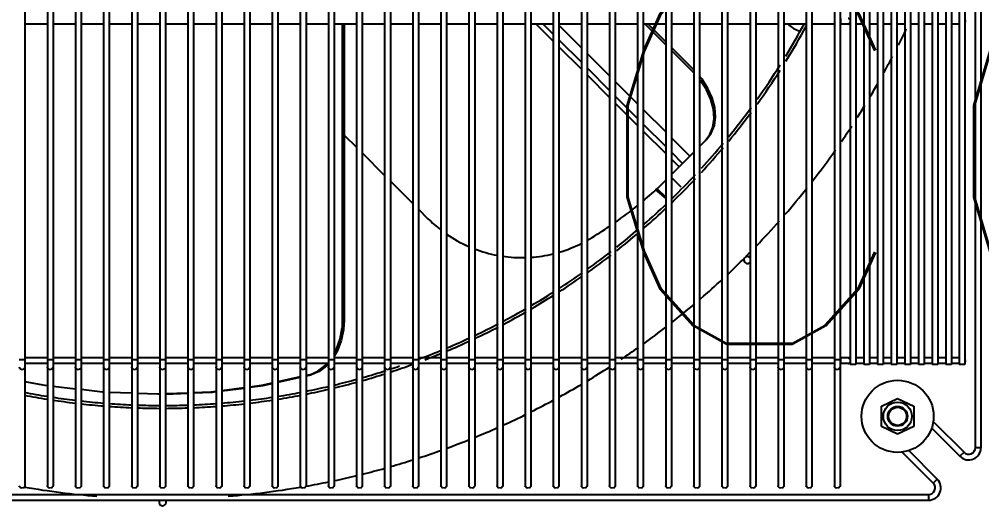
# Model space of a CAD drawing. Header units: metres. Extents: x -367 to 374, y -238 to 224.
# Drawn here: x 239.172 to 239.68, y 217.205 to 217.461 of the extents above; entities that cross this region are included whole.
import ezdxf
from ezdxf.enums import TextEntityAlignment as Align

# ---------------------------------------------------------------- set-up
doc = ezdxf.new("R2010")
doc.units = ezdxf.units.M
for name, color, linetype in [('ELE-ALIMENTADORES', 160, 'Continuous'), ('LA_BAU_BASES GERAIS_R00$0$ARQ-XREF-ATT', 8, 'Continuous'), ('LA_BAU_BASES GERAIS_R00$0$BASE', 253, 'Continuous'), ('LA_BAU_BASES GERAIS_R00$0$dutos', 31, 'Continuous')]:
    doc.layers.add(name, color=color, linetype=linetype)
doc.styles.add('LA_BAU_BASES GERAIS_R00$0$R60-125-RS', font='romans.shx', dxfattribs={"height": 0.19})
doc.styles.add('LA_BAU_BASES GERAIS_R00$0$R80-100-RS', font='romans.shx', dxfattribs={"height": 0.203})

# ---------------------------------------------------------------- blocks, each defined once
blk = doc.blocks.new('LA_BAU_BASES GERAIS_R00$0$A$C5BA41825')
at = {"layer": 'LA_BAU_BASES GERAIS_R00$0$dutos', "color": 251}
for p, q in [((-27.57463130550925, 40.12119266126558), (-27.57463130550925, 39.27525855573538)), ((-27.56281130550925, 40.12119266126558), (-27.56281130550925, 39.27525855573538)), ((-27.55981130550925, 40.12119266126558), (-27.55981130550925, 39.27525855573538)), ((-27.54799130550925, 40.12119266126558), (-27.54799130550925, 39.27525855573538)), ((-27.54499130550925, 40.12119266126558), (-27.54499130550925, 39.27525855573538)), ((-27.53317130550925, 40.12119266126558), (-27.53317130550925, 39.27525855573538)), ((-27.53017130550925, 40.12119266126558), (-27.53017130550925, 39.27525855573538)), ((-27.51835130550925, 40.12119266126558), (-27.51835130550925, 39.27525855573538)), ((-27.51535130550925, 40.12119266126558), (-27.51535130550925, 39.27525855573538)), ((-27.50353130550925, 40.12119266126558), (-27.50353130550925, 39.27525855573538)), ((-27.50053130550925, 40.12119266126558), (-27.50053130550925, 39.27525855573538)), ((-27.48871130550925, 40.12119266126558), (-27.48871130550925, 39.27525855573538)), ((-27.48571130550925, 40.12119266126558), (-27.48571130550925, 39.27525855573538)), ((-27.47389130550925, 40.12119266126558), (-27.47389130550925, 39.27525855573538)), ((-27.47089130550925, 40.12119266126558), (-27.47089130550925, 39.27525855573538)), ((-27.45907130550925, 40.12119266126558), (-27.45907130550925, 39.27525855573538)), ((-27.45607130550925, 40.12119266126558), (-27.45607130550925, 39.27525855573538)), ((-27.44425130550925, 40.12119266126558), (-27.44425130550925, 39.27525855573538)), ((-27.44125130550925, 40.12119266126558), (-27.44125130550925, 39.27525855573538)), ((-27.42943130550925, 40.12119266126558), (-27.42943130550925, 39.27525855573538)), ((-27.42643130550925, 40.12119266126558), (-27.42643130550925, 39.27525855573538)), ((-27.41461130550925, 40.12119266126558), (-27.41461130550925, 39.27525855573538)), ((-27.41161130550925, 40.12119266126558), (-27.41161130550925, 39.27525855573538)), ((-27.39979130550925, 40.12119266126558), (-27.39979130550925, 39.27525855573538)), ((-27.39679130550925, 40.12119266126558), (-27.39679130550925, 39.27525855573538)), ((-27.38497130550925, 40.12119266126558), (-27.38497130550925, 39.27525855573538)), ((-27.38197130550925, 40.12119266126558), (-27.38197130550925, 39.27525855573538)), ((-27.37015130550925, 40.12119266126558), (-27.37015130550925, 39.27525855573538)), ((-27.36715130550925, 40.12119266126558), (-27.36715130550925, 39.27525855573538)), ((-27.35533130550925, 40.12119266126558), (-27.35533130550925, 39.27525855573538)), ((-27.35233130550925, 40.12119266126558), (-27.35233130550925, 39.27525855573538)), ((-27.34051130550925, 40.12119266126558), (-27.34051130550925, 39.27525855573538)), ((-27.33751130550925, 40.12119266126558), (-27.33751130550925, 39.27525855573538)), ((-27.32569130550925, 40.12119266126558), (-27.32569130550925, 39.27525855573538)), ((-27.32269130550925, 40.12119266126558), (-27.32269130550925, 39.27525855573538)), ((-27.31087130550925, 40.12119266126558), (-27.31087130550925, 39.27525855573538)), ((-27.30787130550925, 40.12119266126558), (-27.30787130550925, 39.27525855573538)), ((-27.29605130550925, 40.12119266126558), (-27.29605130550925, 39.27525855573538)), ((-27.29305130550925, 40.12119266126558), (-27.29305130550925, 39.27525855573538)), ((-27.28123130550925, 40.12119266126558), (-27.28123130550925, 39.27525855573538)), ((-27.27823130550925, 40.12119266126558), (-27.27823130550925, 39.27525855573538)), ((-27.26641130550925, 40.12119266126558), (-27.26641130550925, 39.27525855573538)), ((-27.26341130550925, 40.12119266126558), (-27.26341130550925, 39.27525855573538)), ((-27.25159130550925, 40.12119266126558), (-27.25159130550925, 39.27525855573538)), ((-27.24859130550925, 40.12119266126558), (-27.24859130550925, 39.27525855573538)), ((-27.23677130550925, 40.12119266126558), (-27.23677130550925, 39.27525855573538)), ((-27.23377130550925, 40.12119266126558), (-27.23377130550925, 39.27525855573538)), ((-27.22195130550925, 40.12119266126558), (-27.22195130550925, 39.27525855573538)), ((-27.21895130550925, 40.12119266126558), (-27.21895130550925, 39.27525855573538)), ((-27.20713130550925, 40.12119266126558), (-27.20713130550925, 39.27525855573538)), ((-27.20413130550925, 40.12119266126558), (-27.20413130550925, 39.27525855573538)), ((-27.19231130550925, 40.12119266126558), (-27.19231130550925, 39.27525855573538)), ((-27.18931130550925, 40.12119266126558), (-27.18931130550925, 39.27525855573538)), ((-27.17749130550925, 40.12119266126558), (-27.17749130550925, 39.27525855573538)), ((-27.17449130550925, 40.12119266126558), (-27.17449130550925, 39.27525855573538)), ((-27.16267130550925, 40.12119266126558), (-27.16267130550925, 39.27525855573538)), ((-27.15967130550925, 40.12119266126558), (-27.15967130550925, 39.27525855573538)), ((-27.14785130550925, 40.12119266126558), (-27.14785130550925, 39.27525855573538)), ((-27.14485130550925, 40.12119266126558), (-27.14485130550925, 39.27525855573538)), ((-27.07353130550889, 39.29539126036627), (-27.07353130550889, 40.10328187787172)), ((-27.07053130550889, 39.29539126036627), (-27.07053130550889, 40.10328187787172)), ((-27.13947165770561, 40.05915567005286), (-27.13947165770561, 39.33915567005283)), ((-27.13647165770561, 40.05915567005286), (-27.13647165770561, 39.33915567005283)), ((-27.13228677913362, 40.05915567005286), (-27.13228677913362, 39.33915567005283)), ((-27.12928677913361, 40.05915567005286), (-27.12928677913361, 39.33915567005283)), ((-27.12510190056161, 40.05915567005286), (-27.12510190056161, 39.33915567005283)), ((-27.12210190056161, 40.05915567005286), (-27.12210190056161, 39.33915567005283)), ((-27.11791702198961, 40.05915567005286), (-27.11791702198961, 39.33915567005283)), ((-27.11491702198961, 40.05915567005286), (-27.11491702198961, 39.33915567005283)), ((-27.11073214341761, 40.05915567005286), (-27.11073214341761, 39.33915567005283)), ((-27.10773214341761, 40.05915567005286), (-27.10773214341761, 39.33915567005283)), ((-27.10354726484561, 40.05915567005286), (-27.10354726484561, 39.33915567005283)), ((-27.10054726484561, 40.05915567005286), (-27.10054726484561, 39.33915567005283)), ((-27.09636238627361, 40.05915567005286), (-27.09636238627361, 39.33915567005283)), ((-27.09336238627361, 40.05915567005286), (-27.09336238627361, 39.33915567005283)), ((-27.08917750770161, 40.05915567005286), (-27.08917750770161, 39.33915567005283)), ((-27.08617750770161, 40.05915567005286), (-27.08617750770161, 39.33915567005283)), ((-27.08199262912962, 40.05915567005286), (-27.08199262912962, 39.33915567005283)), ((-27.07899262912962, 40.05915567005286), (-27.07899262912962, 39.33915567005283)), ((-27.56281130550925, 39.51865567005325), (-27.57463130550925, 39.51865567005325)), ((-27.54799130550925, 39.51865567005325), (-27.55981130550925, 39.51865567005325)), ((-27.53317130550925, 39.51865567005325), (-27.54499130550925, 39.51865567005325)), ((-27.51835130550925, 39.51865567005325), (-27.53017130550925, 39.51865567005325)), ((-27.50353130550925, 39.51865567005325), (-27.51535130550925, 39.51865567005325)), ((-27.48871130550925, 39.51865567005325), (-27.50053130550925, 39.51865567005325)), ((-27.47389130550925, 39.51865567005325), (-27.48571130550925, 39.51865567005325)), ((-27.45907130550925, 39.51865567005325), (-27.47089130550925, 39.51865567005325)), ((-27.44425130550925, 39.51865567005325), (-27.45607130550925, 39.51865567005325)), ((-27.42943130550925, 39.51865567005325), (-27.44125130550925, 39.51865567005325)), ((-27.41461130550925, 39.51865567005325), (-27.42643130550925, 39.51865567005325)), ((-27.39979130550925, 39.51865567005325), (-27.41161130550925, 39.51865567005325)), ((-27.40734046924089, 39.51865567005325), (-27.40734046924089, 39.35860063319069)), ((-27.40625990498016, 39.51865567005325), (-27.40625990498016, 39.36320144059573)), ((-27.38497130550925, 39.51865567005325), (-27.39679130550925, 39.51865567005325)), ((-27.37015130550925, 39.51865567005325), (-27.38197130550925, 39.51865567005325)), ((-27.35533130550925, 39.51865567005325), (-27.36715130550925, 39.51865567005325)), ((-27.34051130550925, 39.51865567005325), (-27.35233130550925, 39.51865567005325)), ((-27.32569130550925, 39.51865567005325), (-27.33751130550925, 39.51865567005325)), ((-27.31087130550925, 39.51865567005325), (-27.32269130550925, 39.51865567005325)), ((-27.29605130550925, 39.51865567005325), (-27.30787130550925, 39.51865567005325)), ((-27.30505249038379, 39.51865567005325), (-27.29605130550925, 39.50965448229863)), ((-27.30133775778162, 39.51865567005325), (-27.29605130550925, 39.51336921654706)), ((-27.28123130550925, 39.51865567005325), (-27.29305130550925, 39.51865567005325)), ((-27.29305130550925, 39.51805040586271), (-27.28123130550925, 39.50623040586265)), ((-27.26641130550925, 39.51865567005325), (-27.27823130550925, 39.51865567005325)), ((-27.25159130550925, 39.51865567005325), (-27.26341130550925, 39.51865567005325)), ((-27.23677130550925, 39.51865567005325), (-27.24859130550925, 39.51865567005325)), ((-27.24765656969943, 39.51865567005325), (-27.23677130550925, 39.50777040586195)), ((-27.2461065696998, 39.51865567005325), (-27.23677130550925, 39.5093204058627)), ((-27.22195130550925, 39.51865567005325), (-27.23377130550925, 39.51865567005325)), ((-27.20713130550925, 39.51865567005325), (-27.21895130550925, 39.51865567005325)), ((-27.19231130550925, 39.51865567005325), (-27.20413130550925, 39.51865567005325)), ((-27.17749130550925, 39.51865567005325), (-27.18931130550925, 39.51865567005325)), ((-27.16267130550925, 39.51865567005325), (-27.17449130550925, 39.51865567005325)), ((-27.14785130550925, 39.51865567005325), (-27.15967130550925, 39.51865567005325)), ((-27.13947165770561, 39.51865567005325), (-27.14485130550925, 39.51865567005325)), ((-27.14453130550961, 39.51865567005325), (-27.14453130550961, 39.52165567005318)), ((-27.13228677913362, 39.51865567005325), (-27.13647165770561, 39.51865567005325)), ((-27.12510190056161, 39.51865567005325), (-27.12928677913361, 39.51865567005325)), ((-27.11791702198961, 39.51865567005325), (-27.12210190056161, 39.51865567005325)), ((-27.11073214341761, 39.51865567005325), (-27.11491702198961, 39.51865567005325)), ((-27.10354726484561, 39.51865567005325), (-27.10773214341761, 39.51865567005325)), ((-27.09636238627361, 39.51865567005325), (-27.10054726484561, 39.51865567005325)), ((-27.08917750770161, 39.51865567005325), (-27.09336238627361, 39.51865567005325)), ((-27.08199262912962, 39.51865567005325), (-27.08617750770161, 39.51865567005325)), ((-27.29305130550925, 39.51036921584671), (-27.28123130550925, 39.49854921308781)), ((-27.29305130550925, 39.50665448133975), (-27.28123130550925, 39.4948344775587)), ((-27.27823130550925, 39.50323040586272), (-27.26641130550925, 39.49141040586267)), ((-27.23377130550925, 39.50632040586265), (-27.22195130550925, 39.49450040586271)), ((-27.23377130550925, 39.5047704058619), (-27.22225959809507, 39.49325869844779)), ((-27.27823130550925, 39.49554921238746), (-27.26641130550925, 39.48372920962743)), ((-27.27823130550925, 39.49183447659868), (-27.26641130550925, 39.48001447281865)), ((-27.22195130550925, 39.49356699103362), (-27.22225959809507, 39.49325869844779)), ((-27.22195130550925, 39.49290424996309), (-27.22225959809507, 39.49325869844779)), ((-27.26341130550925, 39.48841040586274), (-27.25159130550925, 39.47659040586268)), ((-27.26341130550925, 39.4807292089281), (-27.25159130550925, 39.46890920616818)), ((-27.26341130550925, 39.47701447185864), (-27.25159130550925, 39.46519446807758)), ((-27.24859130550925, 39.47359040586264), (-27.23677130550925, 39.46177040586269)), ((-27.24859130550925, 39.46590920546782), (-27.23677130550925, 39.45408920270881)), ((-27.24859130550925, 39.46219446711757), (-27.23677130550925, 39.45037446333754)), ((-27.40625990498016, 39.46017444566019), (-27.39979130550925, 39.45370584618922)), ((-27.23377130550925, 39.45877040586265), (-27.22404639465979, 39.44904549501211)), ((-27.21604639465907, 39.45704549501284), (-27.21895130550925, 39.4541405841627)), ((-27.23377130550925, 39.45108920200846), (-27.22788699727361, 39.44520489239937)), ((-27.22195130550925, 39.45114058416266), (-27.22404639465979, 39.44904549501211)), ((-27.39679130550925, 39.45070584618918), (-27.38497130550925, 39.43888584618924)), ((-27.23377130550925, 39.44737446237764), (-27.22974436704597, 39.44334752262591)), ((-27.22404639465979, 39.44904549501211), (-27.22974436704597, 39.44334752262591)), ((-27.23377130550925, 39.43932058416272), (-27.22974436704597, 39.44334752262591)), ((-27.38197130550925, 39.43588584618919), (-27.37015130550925, 39.42406584618925)), ((-27.23994734610052, 39.43314454357142), (-27.23677130550925, 39.43632058416267)), ((-27.23377130550925, 39.43784503520453), (-27.2287998671078, 39.43287359680301)), ((-27.24217620725616, 39.43120451113464), (-27.23677130550925, 39.4266946329376)), ((-27.24124427207943, 39.43184761759255), (-27.23677130550925, 39.42737465102346)), ((-27.36715130550925, 39.42106584618921), (-27.36215153027507, 39.41606607095503)), ((-27.57463130550925, 39.34165567005323), (-27.57763130550925, 39.34165567005323)), ((-27.56281130550925, 39.34265567005252), (-27.57463130550925, 39.34265567005252)), ((-27.56281130550925, 39.33965567005248), (-27.57463130550925, 39.33965567005248)), ((-27.55981130550925, 39.34165567005323), (-27.56281130550925, 39.34165567005323)), ((-27.54799130550925, 39.34265567005252), (-27.55981130550925, 39.34265567005252)), ((-27.54799130550925, 39.33965567005248), (-27.55981130550925, 39.33965567005248)), ((-27.54499130550925, 39.34165567005323), (-27.54799130550925, 39.34165567005323)), ((-27.53317130550925, 39.34265567005252), (-27.54499130550925, 39.34265567005252)), ((-27.53317130550925, 39.33965567005248), (-27.54499130550925, 39.33965567005248)), ((-27.53017130550925, 39.34165567005323), (-27.53317130550925, 39.34165567005323)), ((-27.51835130550925, 39.34265567005252), (-27.53017130550925, 39.34265567005252)), ((-27.51835130550925, 39.33965567005248), (-27.53017130550925, 39.33965567005248)), ((-27.51535130550925, 39.34165567005323), (-27.51835130550925, 39.34165567005323)), ((-27.50353130550925, 39.34265567005252), (-27.51535130550925, 39.34265567005252)), ((-27.50353130550925, 39.33965567005248), (-27.51535130550925, 39.33965567005248)), ((-27.50053130550925, 39.34165567005323), (-27.50353130550925, 39.34165567005323)), ((-27.48871130550925, 39.34265567005252), (-27.50053130550925, 39.34265567005252)), ((-27.48871130550925, 39.33965567005248), (-27.50053130550925, 39.33965567005248)), ((-27.48571130550925, 39.34165567005323), (-27.48871130550925, 39.34165567005323)), ((-27.47389130550925, 39.34265567005252), (-27.48571130550925, 39.34265567005252)), ((-27.47389130550925, 39.33965567005248), (-27.48571130550925, 39.33965567005248)), ((-27.47089130550925, 39.34165567005323), (-27.47389130550925, 39.34165567005323)), ((-27.45907130550925, 39.34265567005252), (-27.47089130550925, 39.34265567005252)), ((-27.45907130550925, 39.33965567005248), (-27.47089130550925, 39.33965567005248)), ((-27.45607130550925, 39.34165567005323), (-27.45907130550925, 39.34165567005323)), ((-27.44425130550925, 39.34265567005252), (-27.45607130550925, 39.34265567005252)), ((-27.44425130550925, 39.33965567005248), (-27.45607130550925, 39.33965567005248)), ((-27.44125130550925, 39.34165567005323), (-27.44425130550925, 39.34165567005323)), ((-27.42943130550925, 39.34265567005252), (-27.44125130550925, 39.34265567005252)), ((-27.42943130550925, 39.33965567005248), (-27.44125130550925, 39.33965567005248)), ((-27.42643130550925, 39.34165567005323), (-27.42943130550925, 39.34165567005323)), ((-27.41461130550925, 39.34265567005252), (-27.42643130550925, 39.34265567005252)), ((-27.41461130550925, 39.33965567005248), (-27.42643130550925, 39.33965567005248)), ((-27.41630318316598, 39.3386281385699), (-27.41544006278671, 39.33965567005248)), ((-27.41161130550925, 39.34165567005323), (-27.41461130550925, 39.34165567005323)), ((-27.39979130550925, 39.34265567005252), (-27.41161130550925, 39.34265567005252)), ((-27.39979130550925, 39.33965567005248), (-27.41161130550925, 39.33965567005248)), ((-27.39679130550925, 39.34165567005323), (-27.39979130550925, 39.34165567005323)), ((-27.38497130550925, 39.34265567005252), (-27.39679130550925, 39.34265567005252)), ((-27.38497130550925, 39.33965567005248), (-27.39679130550925, 39.33965567005248)), ((-27.38197130550925, 39.34165567005323), (-27.38497130550925, 39.34165567005323)), ((-27.37015130550925, 39.34265567005252), (-27.38197130550925, 39.34265567005252)), ((-27.37015130550925, 39.33965567005248), (-27.38197130550925, 39.33965567005248)), ((-27.36715130550925, 39.34165567005323), (-27.37015130550925, 39.34165567005323)), ((-27.35533130550925, 39.34265567005252), (-27.36715130550925, 39.34265567005252)), ((-27.35533130550925, 39.33965567005248), (-27.36715130550925, 39.33965567005248)), ((-27.35233130550925, 39.34165567005323), (-27.35533130550925, 39.34165567005323)), ((-27.34051130550925, 39.34265567005252), (-27.35233130550925, 39.34265567005252)), ((-27.34051130550925, 39.33965567005248), (-27.35233130550925, 39.33965567005248)), ((-27.33751130550925, 39.34165567005323), (-27.34051130550925, 39.34165567005323)), ((-27.32569130550925, 39.34265567005252), (-27.33751130550925, 39.34265567005252)), ((-27.32569130550925, 39.33965567005248), (-27.33751130550925, 39.33965567005248)), ((-27.32269130550925, 39.34165567005323), (-27.32569130550925, 39.34165567005323)), ((-27.31087130550925, 39.34265567005252), (-27.32269130550925, 39.34265567005252)), ((-27.31087130550925, 39.33965567005248), (-27.32269130550925, 39.33965567005248)), ((-27.30787130550925, 39.34165567005323), (-27.31087130550925, 39.34165567005323)), ((-27.29605130550925, 39.34265567005252), (-27.30787130550925, 39.34265567005252)), ((-27.29605130550925, 39.33965567005248), (-27.30787130550925, 39.33965567005248)), ((-27.29305130550925, 39.34165567005323), (-27.29605130550925, 39.34165567005323)), ((-27.28123130550925, 39.34265567005252), (-27.29305130550925, 39.34265567005252)), ((-27.28123130550925, 39.33965567005248), (-27.29305130550925, 39.33965567005248)), ((-27.27823130550925, 39.34165567005323), (-27.28123130550925, 39.34165567005323)), ((-27.26641130550925, 39.34265567005252), (-27.27823130550925, 39.34265567005252)), ((-27.26641130550925, 39.33965567005248), (-27.27823130550925, 39.33965567005248)), ((-27.26341130550925, 39.34165567005323), (-27.26641130550925, 39.34165567005323)), ((-27.25159130550925, 39.34265567005252), (-27.26341130550925, 39.34265567005252)), ((-27.25159130550925, 39.33965567005248), (-27.26341130550925, 39.33965567005248)), ((-27.24859130550925, 39.34165567005323), (-27.25159130550925, 39.34165567005323)), ((-27.23677130550925, 39.34265567005252), (-27.24859130550925, 39.34265567005252)), ((-27.23677130550925, 39.33965567005248), (-27.24859130550925, 39.33965567005248)), ((-27.23377130550925, 39.34165567005323), (-27.23677130550925, 39.34165567005323)), ((-27.22195130550925, 39.34265567005252), (-27.23377130550925, 39.34265567005252)), ((-27.22195130550925, 39.33965567005248), (-27.23377130550925, 39.33965567005248)), ((-27.21895130550925, 39.34165567005323), (-27.22195130550925, 39.34165567005323)), ((-27.20713130550925, 39.34265567005252), (-27.21895130550925, 39.34265567005252)), ((-27.20713130550925, 39.33965567005248), (-27.21895130550925, 39.33965567005248)), ((-27.20413130550925, 39.34165567005323), (-27.20713130550925, 39.34165567005323)), ((-27.19231130550925, 39.34265567005252), (-27.20413130550925, 39.34265567005252)), ((-27.19231130550925, 39.33965567005248), (-27.20413130550925, 39.33965567005248)), ((-27.18931130550925, 39.34165567005323), (-27.19231130550925, 39.34165567005323)), ((-27.17749130550925, 39.34265567005252), (-27.18931130550925, 39.34265567005252)), ((-27.17749130550925, 39.33965567005248), (-27.18931130550925, 39.33965567005248)), ((-27.17449130550925, 39.34165567005323), (-27.17749130550925, 39.34165567005323)), ((-27.16267130550925, 39.34265567005252), (-27.17449130550925, 39.34265567005252)), ((-27.16267130550925, 39.33965567005248), (-27.17449130550925, 39.33965567005248)), ((-27.15967130550925, 39.34165567005323), (-27.16267130550925, 39.34165567005323)), ((-27.14785130550925, 39.34265567005252), (-27.15967130550925, 39.34265567005252)), ((-27.14785130550925, 39.33965567005248), (-27.15967130550925, 39.33965567005248)), ((-27.14485130550925, 39.34165567005323), (-27.14785130550925, 39.34165567005323)), ((-27.13947165770561, 39.34265567005252), (-27.14485130550925, 39.34265567005252)), ((-27.13947165770561, 39.33965567005248), (-27.14485130550925, 39.33965567005248)), ((-27.14453130550961, 39.33965567005248), (-27.14453130550961, 39.34265567005252)), ((-27.14059551682743, 39.33965567005248), (-27.14019010829725, 39.33972908527801)), ((-27.14019010829725, 39.33972908527801), (-27.13953414351761, 39.34027399217393)), ((-27.13228677913362, 39.34265567005252), (-27.13647165770561, 39.34265567005252)), ((-27.13228677913362, 39.33965567005248), (-27.13647165770561, 39.33965567005248)), ((-27.12510190056161, 39.34265567005252), (-27.12928677913361, 39.34265567005252)), ((-27.12510190056161, 39.33965567005248), (-27.12928677913361, 39.33965567005248)), ((-27.11791702198961, 39.34265567005252), (-27.12210190056161, 39.34265567005252)), ((-27.11791702198961, 39.33965567005248), (-27.12210190056161, 39.33965567005248)), ((-27.11073214341761, 39.34265567005252), (-27.11491702198961, 39.34265567005252)), ((-27.11073214341761, 39.33965567005248), (-27.11491702198961, 39.33965567005248)), ((-27.10354726484561, 39.34265567005252), (-27.10773214341761, 39.34265567005252)), ((-27.10354726484561, 39.33965567005248), (-27.10773214341761, 39.33965567005248)), ((-27.09636238627361, 39.34265567005252), (-27.10054726484561, 39.34265567005252)), ((-27.09636238627361, 39.33965567005248), (-27.10054726484561, 39.33965567005248)), ((-27.08917750770161, 39.34265567005252), (-27.09336238627361, 39.34265567005252)), ((-27.08917750770161, 39.33965567005248), (-27.09336238627361, 39.33965567005248)), ((-27.08199262912962, 39.34265567005252), (-27.08617750770161, 39.34265567005252)), ((-27.08199262912962, 39.33965567005248), (-27.08617750770161, 39.33965567005248)), ((-27.0789329409867, 39.34027399217393), (-27.07868238473507, 39.34115567005244)), ((-27.13647546671943, 39.33915567005283), (-27.13946784869289, 39.33915567005283)), ((-27.12929058814743, 39.33915567005283), (-27.13228297012089, 39.33915567005283)), ((-27.12210570957434, 39.33915567005283), (-27.12509809154779, 39.33915567005283)), ((-27.11492083100234, 39.33915567005283), (-27.11791321297579, 39.33915567005283)), ((-27.10773595243034, 39.33915567005283), (-27.1107283344038, 39.33915567005283)), ((-27.10055107385834, 39.33915567005283), (-27.1035434558318, 39.33915567005283)), ((-27.09336619528634, 39.33915567005283), (-27.0963585772598, 39.33915567005283)), ((-27.08618131671434, 39.33915567005283), (-27.08917369868779, 39.33915567005283)), ((-27.07899643814234, 39.33915567005283), (-27.0819888201158, 39.33915567005283)), ((-27.42943130550925, 39.33270185793435), (-27.44125130550925, 39.330031507218)), ((-27.44125130550925, 39.3298478376289), (-27.42943130550925, 39.33251729070048)), ((-27.42447903437179, 39.33382066510637), (-27.42643130550925, 39.33337961192342)), ((-27.42643130550925, 39.3331948168609), (-27.42366012876598, 39.33382066510637)), ((-27.42447903437179, 39.33382066510637), (-27.42366012876598, 39.33382066510637)), ((-27.54799130550925, 39.32627056180411), (-27.55981130550925, 39.32761439461581)), ((-27.51835130550925, 39.32404151531944), (-27.53017130550925, 39.32450565091472)), ((-27.48871130550925, 39.3241487676878), (-27.50053130550925, 39.32366532698018)), ((-27.50053130550925, 39.323632445214), (-27.48871130550925, 39.32411585444015)), ((-27.45907130550925, 39.32689894806481), (-27.47089130550925, 39.32537952116888)), ((-27.47089130550925, 39.32527587572883), (-27.45907130550925, 39.32679501069754)), ((-27.50456723393507, 39.32350025658377), (-27.51535130550925, 39.32392371440665)), ((-27.50353130550925, 39.32354262629292), (-27.50456723393507, 39.32350025658377)), ((-27.5037634937427, 39.32350025658377), (-27.50353130550925, 39.32350975251654)), ((-27.12303130550889, 39.31719037583616), (-27.11453130550962, 39.32131984311434)), ((-27.11453130550962, 39.32131984311434), (-27.10603130550925, 39.31719037583616)), ((-27.12303130550889, 39.30654931039146), (-27.12303130550889, 39.31719037583616)), ((-27.11271808449325, 39.31679181418849), (-27.1117213794267, 39.31579510912195)), ((-27.10603130550925, 39.31719037583616), (-27.10603130550925, 39.30654931039146)), ((-27.09574307771725, 39.30915449299903), (-27.07950627129325, 39.29291647868672)), ((-27.11453130550962, 39.30241984311431), (-27.12303130550889, 39.30654931039146)), ((-27.10603130550925, 39.30654931039146), (-27.11453130550962, 39.30241984311431)), ((-27.09656343305616, 39.3057321108671), (-27.08162767053761, 39.29079523724556)), ((-27.09362575873252, 39.27875169317394), (-27.1086835018958, 39.29381055651322)), ((-27.07353130550889, 39.29539126036627), (-27.07053130550889, 39.29539126036627)), ((-27.09574715797689, 39.2766304517329), (-27.11215275995616, 39.29303727416016)), ((-27.07950627129325, 39.29291647868672), (-27.08162767053761, 39.29079523724556)), ((-27.09574715797689, 39.2766304517329), (-27.09362575873252, 39.27875169317394)), ((-27.90581810207398, 39.27065567005252), (-27.09822212376162, 39.27065567005252)), ((-27.09822212376162, 39.27065567005252), (-27.09822212376162, 39.26765567005248)), ((-27.90581810207398, 39.26765567005248), (-27.09822212376162, 39.26765567005248))]:
    blk.add_line(p, q, dxfattribs=at)
for points in [[(-27.13947165770561, 39.52081746773501), (-27.13953414351761, 39.52103734793172), (-27.14019010829725, 39.52158225482776), (-27.14059551682743, 39.52165567005318)], [(-27.14059551682743, 39.51865567005325), (-27.14019010829725, 39.51872908527866), (-27.13953414351761, 39.5192739921747), (-27.13947165770561, 39.51949387237028)], [(-27.07868238473507, 39.52015567005321), (-27.0789329409867, 39.52103734793172), (-27.07899262912962, 39.52108693059427)], [(-27.07899262912962, 39.51922440951103), (-27.0789329409867, 39.5192739921747), (-27.07868238473507, 39.52015567005321)], [(-27.21527139465979, 39.45782049501213), (-27.21275264558562, 39.46115445559906), (-27.21114590213616, 39.46517550546048), (-27.21051291056343, 39.46972911790738), (-27.21087799637725, 39.47464030016556), (-27.21222712953434, 39.47972031825645), (-27.21450846360489, 39.48477394993358), (-27.21763432820016, 39.48960698696453), (-27.21895130550925, 39.49112113499507)], [(-27.21604639465907, 39.45704549501284), (-27.21352764558488, 39.46037945559863), (-27.21192090213652, 39.46440050546016), (-27.2112879105638, 39.46895411790706), (-27.21165299637762, 39.47386530016627), (-27.21300212953471, 39.47894531825727), (-27.21528346360525, 39.48399894993327), (-27.21840932819944, 39.48883198696524), (-27.21895130550925, 39.48945510618591)], [(-27.40625990498016, 39.36320144235538), (-27.40665320843834, 39.35747953198847), (-27.40785575234343, 39.35184709203327), (-27.40982251809325, 39.34666121033069), (-27.41161130550925, 39.34359639780268)], [(-27.40625990498016, 39.36320144059573), (-27.40637497967725, 39.36169604704412), (-27.40673222980525, 39.36015456167286), (-27.40734046924089, 39.35860063319069)], [(-27.41161130550925, 39.34504099532126), (-27.4103512737387, 39.34730333710741), (-27.40843209276489, 39.35274228133255), (-27.40734046924089, 39.35860063319069)], [(-27.41461130550925, 39.33967610899572), (-27.41571273620016, 39.33840792064086), (-27.41952501218016, 39.33556660330964), (-27.42366012876598, 39.33382066510637)], [(-27.13947165770561, 39.34181746773436), (-27.13953414351761, 39.34203734793107), (-27.14019010829725, 39.34258225482699), (-27.14059551682743, 39.34265567005252)], [(-27.07868238473507, 39.34115567005244), (-27.0789329409867, 39.34203734793107), (-27.07899262912962, 39.34208693059463)], [(-27.57613130550925, 39.33645951763037), (-27.5770129833878, 39.33670761183214), (-27.57755789028379, 39.33735713088481), (-27.57763130550925, 39.33775855573572)], [(-27.57463130550925, 39.33775855573572), (-27.57470472073471, 39.33735713088481), (-27.5752496276307, 39.33670761183214), (-27.57613130550925, 39.33645951763037)], [(-27.56131130550925, 39.33645951763037), (-27.5621929833878, 39.33670761183214), (-27.56273789028379, 39.33735713088481), (-27.56281130550925, 39.33775855573572)], [(-27.55981130550925, 39.33775855573572), (-27.55988472073471, 39.33735713088481), (-27.5604296276307, 39.33670761183214), (-27.56131130550925, 39.33645951763037)], [(-27.54649130550925, 39.33645951763037), (-27.5473729833878, 39.33670761183214), (-27.54791789028379, 39.33735713088481), (-27.54799130550925, 39.33775855573572)], [(-27.54499130550925, 39.33775855573572), (-27.54506472073471, 39.33735713088481), (-27.5456096276307, 39.33670761183214), (-27.54649130550925, 39.33645951763037)], [(-27.53167130550925, 39.33645951763037), (-27.5325529833878, 39.33670761183214), (-27.53309789028379, 39.33735713088481), (-27.53317130550925, 39.33775855573572)], [(-27.53017130550925, 39.33775855573572), (-27.53024472073471, 39.33735713088481), (-27.5307896276307, 39.33670761183214), (-27.53167130550925, 39.33645951763037)], [(-27.51685130550925, 39.33645951763037), (-27.51773298338779, 39.33670761183214), (-27.51827789028379, 39.33735713088481), (-27.51835130550925, 39.33775855573572)], [(-27.51535130550925, 39.33775855573572), (-27.51542472073471, 39.33735713088481), (-27.5159696276307, 39.33670761183214), (-27.51685130550925, 39.33645951763037)], [(-27.50203130550925, 39.33645951763037), (-27.50291298338779, 39.33670761183214), (-27.5034578902838, 39.33735713088481), (-27.50353130550925, 39.33775855573572)], [(-27.50053130550925, 39.33775855573572), (-27.50060472073471, 39.33735713088481), (-27.5011496276307, 39.33670761183214), (-27.50203130550925, 39.33645951763037)], [(-27.48721130550925, 39.33645951763037), (-27.48809298338779, 39.33670761183214), (-27.4886378902838, 39.33735713088481), (-27.48871130550925, 39.33775855573572)], [(-27.48571130550925, 39.33775855573572), (-27.48578472073471, 39.33735713088481), (-27.4863296276307, 39.33670761183214), (-27.48721130550925, 39.33645951763037)], [(-27.47239130550925, 39.33645951763037), (-27.47327298338779, 39.33670761183214), (-27.4738178902838, 39.33735713088481), (-27.47389130550925, 39.33775855573572)], [(-27.47089130550925, 39.33775855573572), (-27.47096472073471, 39.33735713088481), (-27.4715096276307, 39.33670761183214), (-27.47239130550925, 39.33645951763037)], [(-27.45757130550925, 39.33645951763037), (-27.45845298338779, 39.33670761183214), (-27.4589978902838, 39.33735713088481), (-27.45907130550925, 39.33775855573572)], [(-27.45607130550925, 39.33775855573572), (-27.45614472073471, 39.33735713088481), (-27.4566896276307, 39.33670761183214), (-27.45757130550925, 39.33645951763037)], [(-27.44275130550925, 39.33645951763037), (-27.44363298338779, 39.33670761183214), (-27.4441778902838, 39.33735713088481), (-27.44425130550925, 39.33775855573572)], [(-27.44125130550925, 39.33775855573572), (-27.44132472073471, 39.33735713088481), (-27.4418696276307, 39.33670761183214), (-27.44275130550925, 39.33645951763037)], [(-27.42793130550925, 39.33645951763037), (-27.42881298338779, 39.33670761183214), (-27.4293578902838, 39.33735713088481), (-27.42943130550925, 39.33775855573572)], [(-27.42643130550925, 39.33775855573572), (-27.42650472073471, 39.33735713088481), (-27.4270496276307, 39.33670761183214), (-27.42793130550925, 39.33645951763037)], [(-27.42447903437179, 39.33382066510637), (-27.42021430993689, 39.33564297750593), (-27.41630318316598, 39.3386281385699)], [(-27.41311130550925, 39.33645951763037), (-27.41399298338779, 39.33670761183214), (-27.4145378902838, 39.33735713088481), (-27.41461130550925, 39.33775855573572)], [(-27.41161130550925, 39.33775855573572), (-27.4116847207347, 39.33735713088481), (-27.4122296276307, 39.33670761183214), (-27.41311130550925, 39.33645951763037)], [(-27.39829130550925, 39.33645951763037), (-27.39917298338779, 39.33670761183214), (-27.3997178902838, 39.33735713088481), (-27.39979130550925, 39.33775855573572)], [(-27.39679130550925, 39.33775855573572), (-27.3968647207347, 39.33735713088481), (-27.3974096276307, 39.33670761183214), (-27.39829130550925, 39.33645951763037)], [(-27.38347130550925, 39.33645951763037), (-27.38435298338779, 39.33670761183214), (-27.3848978902838, 39.33735713088481), (-27.38497130550925, 39.33775855573572)], [(-27.38197130550925, 39.33775855573572), (-27.3820447207347, 39.33735713088481), (-27.3825896276307, 39.33670761183214), (-27.38347130550925, 39.33645951763037)], [(-27.36865130550925, 39.33645951763037), (-27.36953298338779, 39.33670761183214), (-27.3700778902838, 39.33735713088481), (-27.37015130550925, 39.33775855573572)], [(-27.36715130550925, 39.33775855573572), (-27.3672247207347, 39.33735713088481), (-27.3677696276307, 39.33670761183214), (-27.36865130550925, 39.33645951763037)], [(-27.35383130550925, 39.33645951763037), (-27.35471298338779, 39.33670761183214), (-27.3552578902838, 39.33735713088481), (-27.35533130550925, 39.33775855573572)], [(-27.35233130550925, 39.33775855573572), (-27.3524047207347, 39.33735713088481), (-27.35294962763071, 39.33670761183214), (-27.35383130550925, 39.33645951763037)], [(-27.33901130550925, 39.33645951763037), (-27.33989298338779, 39.33670761183214), (-27.34043789028379, 39.33735713088481), (-27.34051130550925, 39.33775855573572)], [(-27.33751130550925, 39.33775855573572), (-27.3375847207347, 39.33735713088481), (-27.33812962763071, 39.33670761183214), (-27.33901130550925, 39.33645951763037)], [(-27.32419130550925, 39.33645951763037), (-27.32507298338779, 39.33670761183214), (-27.32561789028379, 39.33735713088481), (-27.32569130550925, 39.33775855573572)], [(-27.32269130550925, 39.33775855573572), (-27.3227647207347, 39.33735713088481), (-27.32330962763071, 39.33670761183214), (-27.32419130550925, 39.33645951763037)], [(-27.30937130550925, 39.33645951763037), (-27.31025298338779, 39.33670761183214), (-27.31079789028379, 39.33735713088481), (-27.31087130550925, 39.33775855573572)], [(-27.30787130550925, 39.33775855573572), (-27.3079447207347, 39.33735713088481), (-27.30848962763071, 39.33670761183214), (-27.30937130550925, 39.33645951763037)], [(-27.29455130550925, 39.33645951763037), (-27.2954329833878, 39.33670761183214), (-27.29597789028379, 39.33735713088481), (-27.29605130550925, 39.33775855573572)], [(-27.29305130550925, 39.33775855573572), (-27.2931247207347, 39.33735713088481), (-27.29366962763071, 39.33670761183214), (-27.29455130550925, 39.33645951763037)], [(-27.27973130550925, 39.33645951763037), (-27.2806129833878, 39.33670761183214), (-27.28115789028379, 39.33735713088481), (-27.28123130550925, 39.33775855573572)], [(-27.27823130550925, 39.33775855573572), (-27.2783047207347, 39.33735713088481), (-27.27884962763071, 39.33670761183214), (-27.27973130550925, 39.33645951763037)], [(-27.26491130550925, 39.33645951763037), (-27.2657929833878, 39.33670761183214), (-27.26633789028379, 39.33735713088481), (-27.26641130550925, 39.33775855573572)], [(-27.26341130550925, 39.33775855573572), (-27.2634847207347, 39.33735713088481), (-27.26402962763071, 39.33670761183214), (-27.26491130550925, 39.33645951763037)], [(-27.25009130550925, 39.33645951763037), (-27.2509729833878, 39.33670761183214), (-27.25151789028379, 39.33735713088481), (-27.25159130550925, 39.33775855573572)], [(-27.24859130550925, 39.33775855573572), (-27.2486647207347, 39.33735713088481), (-27.24920962763071, 39.33670761183214), (-27.25009130550925, 39.33645951763037)], [(-27.23527130550925, 39.33645951763037), (-27.2361529833878, 39.33670761183214), (-27.2366978902838, 39.33735713088481), (-27.23677130550925, 39.33775855573572)], [(-27.23377130550925, 39.33775855573572), (-27.2338447207347, 39.33735713088481), (-27.2343896276307, 39.33670761183214), (-27.23527130550925, 39.33645951763037)], [(-27.22045130550925, 39.33645951763037), (-27.2213329833878, 39.33670761183214), (-27.2218778902838, 39.33735713088481), (-27.22195130550925, 39.33775855573572)], [(-27.21895130550925, 39.33775855573572), (-27.2190247207347, 39.33735713088481), (-27.2195696276307, 39.33670761183214), (-27.22045130550925, 39.33645951763037)], [(-27.20563130550925, 39.33645951763037), (-27.2065129833878, 39.33670761183214), (-27.2070578902838, 39.33735713088481), (-27.20713130550925, 39.33775855573572)], [(-27.20413130550925, 39.33775855573572), (-27.2042047207347, 39.33735713088481), (-27.2047496276307, 39.33670761183214), (-27.20563130550925, 39.33645951763037)], [(-27.19081130550925, 39.33645951763037), (-27.1916929833878, 39.33670761183214), (-27.1922378902838, 39.33735713088481), (-27.19231130550925, 39.33775855573572)], [(-27.18931130550925, 39.33775855573572), (-27.1893847207347, 39.33735713088481), (-27.1899296276307, 39.33670761183214), (-27.19081130550925, 39.33645951763037)], [(-27.17599130550925, 39.33645951763037), (-27.1768729833878, 39.33670761183214), (-27.1774178902838, 39.33735713088481), (-27.17749130550925, 39.33775855573572)], [(-27.17449130550925, 39.33775855573572), (-27.1745647207347, 39.33735713088481), (-27.1751096276307, 39.33670761183214), (-27.17599130550925, 39.33645951763037)], [(-27.16117130550925, 39.33645951763037), (-27.1620529833878, 39.33670761183214), (-27.1625978902838, 39.33735713088481), (-27.16267130550925, 39.33775855573572)], [(-27.15967130550925, 39.33775855573572), (-27.1597447207347, 39.33735713088481), (-27.1602896276307, 39.33670761183214), (-27.16117130550925, 39.33645951763037)], [(-27.14635130550925, 39.33645951763037), (-27.1472329833878, 39.33670761183214), (-27.1477778902838, 39.33735713088481), (-27.14785130550925, 39.33775855573572)], [(-27.14485130550925, 39.33775855573572), (-27.14492472073471, 39.33735713088481), (-27.1454696276307, 39.33670761183214), (-27.14635130550925, 39.33645951763037)], [(-27.56281130550925, 39.32795546893362), (-27.56389138227652, 39.32807826441535), (-27.57463130550925, 39.3300518188139)], [(-27.44425130550925, 39.32935375322882), (-27.44989710961688, 39.32807826447754), (-27.45607130550925, 39.3272845894096)], [(-27.45607130550925, 39.32718057794773), (-27.4490869026158, 39.3280782302885), (-27.44425130550925, 39.32917031146849)], [(-27.53317130550925, 39.32462345182739), (-27.53367916472779, 39.3246433939205), (-27.54499130550925, 39.32592948748629)], [(-27.47389130550925, 39.32499387982523), (-27.47661782272416, 39.32464339390413), (-27.48571130550925, 39.32427146837506)], [(-27.48571130550925, 39.32423854713647), (-27.47581258826234, 39.32464338057537), (-27.47389130550925, 39.32489030847762)], [(-27.57613130550925, 39.27395951762992), (-27.5770129833878, 39.2742076118318), (-27.57755789028379, 39.27485713088447), (-27.57762600364525, 39.27525855573538)], [(-27.57463660737325, 39.27525855573538), (-27.57470472073471, 39.27485713088447), (-27.5752496276307, 39.2742076118318), (-27.57613130550925, 39.27395951762992)], [(-27.56131130550925, 39.27395951762992), (-27.5621929833878, 39.2742076118318), (-27.56273789028379, 39.27485713088447), (-27.56280600364525, 39.27525855573538)], [(-27.55981660737325, 39.27525855573538), (-27.55988472073471, 39.27485713088447), (-27.5604296276307, 39.2742076118318), (-27.56131130550925, 39.27395951762992)], [(-27.54649130550925, 39.27395951762992), (-27.5473729833878, 39.2742076118318), (-27.54791789028379, 39.27485713088447), (-27.54798600364525, 39.27525855573538)], [(-27.54499660737325, 39.27525855573538), (-27.54506472073471, 39.27485713088447), (-27.5456096276307, 39.2742076118318), (-27.54649130550925, 39.27395951762992)], [(-27.53167130550925, 39.27395951762992), (-27.5325529833878, 39.2742076118318), (-27.53309789028379, 39.27485713088447), (-27.53316600364525, 39.27525855573538)], [(-27.53017660737325, 39.27525855573538), (-27.53024472073471, 39.27485713088447), (-27.5307896276307, 39.2742076118318), (-27.53167130550925, 39.27395951762992)], [(-27.51685130550925, 39.27395951762992), (-27.51773298338779, 39.2742076118318), (-27.51827789028379, 39.27485713088447), (-27.51834600364525, 39.27525855573538)], [(-27.51535660737325, 39.27525855573538), (-27.51542472073471, 39.27485713088447), (-27.5159696276307, 39.2742076118318), (-27.51685130550925, 39.27395951762992)], [(-27.50203130550925, 39.27395951762992), (-27.50291298338779, 39.2742076118318), (-27.5034578902838, 39.27485713088447), (-27.50352600364525, 39.27525855573538)], [(-27.50053660737325, 39.27525855573538), (-27.50060472073471, 39.27485713088447), (-27.5011496276307, 39.2742076118318), (-27.50203130550925, 39.27395951762992)], [(-27.48721130550925, 39.27395951762992), (-27.48809298338779, 39.2742076118318), (-27.4886378902838, 39.27485713088447), (-27.48870600364525, 39.27525855573538)], [(-27.48571660737325, 39.27525855573538), (-27.48578472073471, 39.27485713088447), (-27.4863296276307, 39.2742076118318), (-27.48721130550925, 39.27395951762992)], [(-27.47239130550925, 39.27395951762992), (-27.47327298338779, 39.2742076118318), (-27.4738178902838, 39.27485713088447), (-27.47388600364525, 39.27525855573538)], [(-27.47089660737325, 39.27525855573538), (-27.47096472073471, 39.27485713088447), (-27.4715096276307, 39.2742076118318), (-27.47239130550925, 39.27395951762992)], [(-27.45757130550925, 39.27395951762992), (-27.45845298338779, 39.2742076118318), (-27.4589978902838, 39.27485713088447), (-27.45906600364525, 39.27525855573538)], [(-27.45607660737325, 39.27525855573538), (-27.45614472073471, 39.27485713088447), (-27.4566896276307, 39.2742076118318), (-27.45757130550925, 39.27395951762992)], [(-27.44275130550925, 39.27395951762992), (-27.44363298338779, 39.2742076118318), (-27.4441778902838, 39.27485713088447), (-27.44424600364525, 39.27525855573538)], [(-27.44125660737325, 39.27525855573538), (-27.44132472073471, 39.27485713088447), (-27.4418696276307, 39.2742076118318), (-27.44275130550925, 39.27395951762992)], [(-27.42793130550925, 39.27395951762992), (-27.42881298338779, 39.2742076118318), (-27.4293578902838, 39.27485713088447), (-27.42942600364525, 39.27525855573538)], [(-27.42643660737325, 39.27525855573538), (-27.42650472073471, 39.27485713088447), (-27.4270496276307, 39.2742076118318), (-27.42793130550925, 39.27395951762992)], [(-27.41311130550925, 39.27395951762992), (-27.41399298338779, 39.2742076118318), (-27.4145378902838, 39.27485713088447), (-27.41460600364525, 39.27525855573538)], [(-27.41161660737325, 39.27525855573538), (-27.4116847207347, 39.27485713088447), (-27.4122296276307, 39.2742076118318), (-27.41311130550925, 39.27395951762992)], [(-27.39829130550925, 39.27395951762992), (-27.39917298338779, 39.2742076118318), (-27.3997178902838, 39.27485713088447), (-27.39978600364525, 39.27525855573538)], [(-27.39679660737325, 39.27525855573538), (-27.3968647207347, 39.27485713088447), (-27.3974096276307, 39.2742076118318), (-27.39829130550925, 39.27395951762992)], [(-27.38347130550925, 39.27395951762992), (-27.38435298338779, 39.2742076118318), (-27.3848978902838, 39.27485713088447), (-27.38496600364525, 39.27525855573538)], [(-27.38197660737325, 39.27525855573538), (-27.3820447207347, 39.27485713088447), (-27.3825896276307, 39.2742076118318), (-27.38347130550925, 39.27395951762992)], [(-27.36865130550925, 39.27395951762992), (-27.36953298338779, 39.2742076118318), (-27.3700778902838, 39.27485713088447), (-27.37014600364525, 39.27525855573538)], [(-27.36715660737325, 39.27525855573538), (-27.3672247207347, 39.27485713088447), (-27.3677696276307, 39.2742076118318), (-27.36865130550925, 39.27395951762992)], [(-27.35383130550925, 39.27395951762992), (-27.35471298338779, 39.2742076118318), (-27.3552578902838, 39.27485713088447), (-27.35532600364525, 39.27525855573538)], [(-27.35233660737325, 39.27525855573538), (-27.3524047207347, 39.27485713088447), (-27.35294962763071, 39.2742076118318), (-27.35383130550925, 39.27395951762992)], [(-27.33901130550925, 39.27395951762992), (-27.33989298338779, 39.2742076118318), (-27.34043789028379, 39.27485713088447), (-27.34050600364525, 39.27525855573538)], [(-27.33751660737325, 39.27525855573538), (-27.3375847207347, 39.27485713088447), (-27.33812962763071, 39.2742076118318), (-27.33901130550925, 39.27395951762992)], [(-27.32419130550925, 39.27395951762992), (-27.32507298338779, 39.2742076118318), (-27.32561789028379, 39.27485713088447), (-27.32568600364525, 39.27525855573538)], [(-27.32269660737325, 39.27525855573538), (-27.3227647207347, 39.27485713088447), (-27.32330962763071, 39.2742076118318), (-27.32419130550925, 39.27395951762992)], [(-27.30937130550925, 39.27395951762992), (-27.31025298338779, 39.2742076118318), (-27.31079789028379, 39.27485713088447), (-27.31086600364525, 39.27525855573538)], [(-27.30787660737325, 39.27525855573538), (-27.3079447207347, 39.27485713088447), (-27.30848962763071, 39.2742076118318), (-27.30937130550925, 39.27395951762992)], [(-27.29455130550925, 39.27395951762992), (-27.2954329833878, 39.2742076118318), (-27.29597789028379, 39.27485713088447), (-27.29604600364525, 39.27525855573538)], [(-27.29305660737325, 39.27525855573538), (-27.2931247207347, 39.27485713088447), (-27.29366962763071, 39.2742076118318), (-27.29455130550925, 39.27395951762992)], [(-27.27973130550925, 39.27395951762992), (-27.2806129833878, 39.2742076118318), (-27.28115789028379, 39.27485713088447), (-27.28122600364525, 39.27525855573538)], [(-27.27823660737325, 39.27525855573538), (-27.2783047207347, 39.27485713088447), (-27.27884962763071, 39.2742076118318), (-27.27973130550925, 39.27395951762992)], [(-27.26491130550925, 39.27395951762992), (-27.2657929833878, 39.2742076118318), (-27.26633789028379, 39.27485713088447), (-27.26640600364525, 39.27525855573538)], [(-27.26341660737325, 39.27525855573538), (-27.2634847207347, 39.27485713088447), (-27.26402962763071, 39.2742076118318), (-27.26491130550925, 39.27395951762992)], [(-27.25009130550925, 39.27395951762992), (-27.2509729833878, 39.2742076118318), (-27.25151789028379, 39.27485713088447), (-27.25158600364525, 39.27525855573538)], [(-27.24859660737325, 39.27525855573538), (-27.2486647207347, 39.27485713088447), (-27.24920962763071, 39.2742076118318), (-27.25009130550925, 39.27395951762992)], [(-27.23527130550925, 39.27395951762992), (-27.2361529833878, 39.2742076118318), (-27.2366978902838, 39.27485713088447), (-27.23676600364525, 39.27525855573538)], [(-27.23377660737325, 39.27525855573538), (-27.2338447207347, 39.27485713088447), (-27.2343896276307, 39.2742076118318), (-27.23527130550925, 39.27395951762992)], [(-27.22045130550925, 39.27395951762992), (-27.2213329833878, 39.2742076118318), (-27.2218778902838, 39.27485713088447), (-27.22194600364525, 39.27525855573538)], [(-27.21895660737325, 39.27525855573538), (-27.2190247207347, 39.27485713088447), (-27.2195696276307, 39.2742076118318), (-27.22045130550925, 39.27395951762992)], [(-27.20563130550925, 39.27395951762992), (-27.2065129833878, 39.2742076118318), (-27.2070578902838, 39.27485713088447), (-27.20712600364525, 39.27525855573538)], [(-27.20413660737325, 39.27525855573538), (-27.2042047207347, 39.27485713088447), (-27.2047496276307, 39.2742076118318), (-27.20563130550925, 39.27395951762992)], [(-27.19081130550925, 39.27395951762992), (-27.1916929833878, 39.2742076118318), (-27.1922378902838, 39.27485713088447), (-27.19230600364525, 39.27525855573538)], [(-27.18931660737325, 39.27525855573538), (-27.1893847207347, 39.27485713088447), (-27.1899296276307, 39.2742076118318), (-27.19081130550925, 39.27395951762992)], [(-27.17599130550925, 39.27395951762992), (-27.1768729833878, 39.2742076118318), (-27.1774178902838, 39.27485713088447), (-27.17748600364525, 39.27525855573538)], [(-27.17449660737325, 39.27525855573538), (-27.1745647207347, 39.27485713088447), (-27.1751096276307, 39.2742076118318), (-27.17599130550925, 39.27395951762992)], [(-27.16117130550925, 39.27395951762992), (-27.1620529833878, 39.2742076118318), (-27.1625978902838, 39.27485713088447), (-27.16266600364525, 39.27525855573538)], [(-27.15967660737325, 39.27525855573538), (-27.1597447207347, 39.27485713088447), (-27.1602896276307, 39.2742076118318), (-27.16117130550925, 39.27395951762992)], [(-27.14635130550925, 39.27395951762992), (-27.1472329833878, 39.2742076118318), (-27.1477778902838, 39.27485713088447), (-27.14784600364525, 39.27525855573538)], [(-27.14485660737325, 39.27525855573538), (-27.14492472073471, 39.27485713088447), (-27.1454696276307, 39.2742076118318), (-27.14635130550925, 39.27395951762992)]]:
    blk.add_lwpolyline(points, dxfattribs=at)
for radius in [0.01900000000036363, 0.007499999999999997, 0.005200000000363635, 0.004762499999999999]:
    blk.add_circle((-27.11453130550962, 39.31186984311432), radius, dxfattribs=at)
for centre, radius, start, end in [((-27.50203099999907, 39.70257436454335), 0.3850000000003635, 328.5670488110281, 331.4580611704383), ((-27.50203099999907, 39.70257436454335), 0.3864947102519999, 328.2219462093952, 331.4293194320534), ((-27.16364750965798, 39.52586894021067), 0.01111000000036363, 221.0016863331103, 256.8953063582294), ((-27.50203099999907, 39.70257436454335), 0.4341807889319999, 333.3131427368754, 334.5645763685731), ((-27.50203099999907, 39.70257436454335), 0.3850000000003635, 324.5296029515756, 327.7497223509796), ((-27.50203099999907, 39.70257436454335), 0.4341807889319999, 331.1662625502576, 332.4162275674423), ((-27.50203099999907, 39.70257436454335), 0.3864947102519999, 324.2001796347199, 327.4077736417665), ((-27.50203099999907, 39.70257436454335), 0.4341807889319999, 329.2257803938672, 330.2716500889885), ((-27.50203099999907, 39.70257436454335), 0.3850000000003635, 320.802406244809, 323.7124734375941), ((-27.50203099999907, 39.70257436454335), 0.3864947102519999, 320.5489271783048, 323.3862528850761), ((-27.50203099999907, 39.70257436454335), 0.4341807889319999, 327.5170336349362, 328.5127666144084), ((-27.50203099999907, 39.70257436454335), 0.4341807889319999, 325.521561775564, 326.8027295819655), ((-27.50203099999907, 39.70257436454335), 0.3850000000003635, 317.5423721336431, 320.1423740690085), ((-27.50203099999907, 39.70257436454335), 0.3864947102519999, 317.3015852012433, 319.8914741689371), ((-27.50203099999907, 39.70257436454335), 0.4341807889319999, 322.0827223072853, 324.807350719433), ((-27.50203099999907, 39.70257436454335), 0.3864947102519999, 314.0545546870505, 316.6443140520464), ((-27.50203099999907, 39.70257436454335), 0.3850000000003635, 314.2827619063604, 316.8825459683655), ((-27.38647082184489, 39.5897066985616), 0.2144314280116363, 310.0383791077005, 313.1029659522136), ((-27.50203099999907, 39.70257436454335), 0.4341807889319999, 319.1187851173303, 321.483094764721), ((-27.38647082184489, 39.5897066985616), 0.2144314280116363, 305.0259772255885, 308.9773078229351), ((-27.50203099999907, 39.70257436454335), 0.3850000000003635, 311.2510326128057, 313.6228403227567), ((-27.50203099999907, 39.70257436454335), 0.3864947102519999, 311.0660074714721, 313.3971674633298), ((-27.31265405559216, 39.46556354563904), 0.07000000000036362, 225.0000000002145, 232.380280956823), ((-27.38647082184489, 39.5897066985616), 0.2144314280116363, 300.7361418911031, 304.0642476691609), ((-27.50203099999907, 39.70257436454335), 0.3850000000003635, 308.4533072852526, 310.6847083602308), ((-27.50203099999907, 39.70257436454335), 0.4341807889319999, 316.1456277023286, 318.517931868294), ((-27.31265405559216, 39.46556354563904), 0.07000000000036362, 235.3940292161551, 246.486484100515), ((-27.31265405559216, 39.46556354563904), 0.07000000000036362, 299.4948381201085, 300.7361418911031), ((-27.50203099999907, 39.70257436454335), 0.3864947102519999, 308.279086174613, 310.5018716474476), ((-27.31265405559216, 39.46556354563904), 0.07000000000036362, 249.1725950995969, 259.2589192759526), ((-27.31265405559216, 39.46556354563904), 0.07000000000036362, 286.2984228650739, 296.7475181294823), ((-27.31265405559216, 39.46556354563904), 0.07000000000036362, 261.7350211416642, 271.4675175002459), ((-27.31265405559216, 39.46556354563904), 0.07000000000036362, 273.9260832003484, 283.7244124632476), ((-27.50203099999907, 39.70257436454335), 0.3864947102519999, 305.4917657571842, 307.7148928168998), ((-27.50203099999907, 39.70257436454335), 0.3850000000003635, 305.6551978757853, 307.8869288134696), ((-27.50203099999907, 39.70257436454335), 0.4341807889319999, 313.3915686279238, 314.9557383326737), ((-27.19373244340198, 39.39427580794518), 0.001849999999636363, 45.00000000021461, 323.0977804719186), ((-27.50203099999907, 39.70257436454335), 0.4341807889319999, 315.0442616677577, 315.5419485903766), ((-27.50203099999907, 39.70257436454335), 0.3850000000003635, 302.8878391445325, 305.0887061781948), ((-27.50203099999907, 39.70257436454335), 0.3864947102519999, 302.7509628496498, 304.92745653781), ((-27.50203099999907, 39.70257436454335), 0.4341807889319999, 310.7887166795365, 312.8638771286583), ((-27.50203099999907, 39.70257436454335), 0.3850000000003635, 300.3773498561977, 302.3797374850034), ((-27.50203099999907, 39.70257436454335), 0.3864947102519999, 300.2501268373227, 302.2448106892377), ((-27.50203099999907, 39.70257436454335), 0.4341807889319999, 308.1925705156932, 310.262812377934), ((-27.50203099999907, 39.70257436454335), 0.3864947102519999, 297.7487171065335, 299.74378571907), ((-27.50203099999907, 39.70257436454335), 0.3850000000003635, 297.8662361422927, 299.8690481193732), ((-27.50203099999907, 39.70257436454335), 0.3850000000003635, 295.3554106473974, 297.3579190761307), ((-27.50203099999907, 39.70257436454335), 0.3864947102519999, 295.2476357497238, 297.2423696378145), ((-27.50203099999907, 39.70257436454335), 0.4341807889319999, 305.7743848825724, 307.6673726830472), ((-27.50203099999907, 39.70257436454335), 0.3850000000003635, 292.903567591613, 294.8472629953043), ((-27.50203099999907, 39.70257436454335), 0.3864947102519999, 292.8123408671645, 294.7414645404429), ((-27.50203099999907, 39.70257436454335), 0.3850000000003635, 290.5687315454276, 292.4308589551164), ((-27.50203099999907, 39.70257436454335), 0.3864947102519999, 290.9520991922395, 292.3414681324097), ((-27.50203099999907, 39.70257436454335), 0.4341807889319999, 303.8261075827119, 305.2978444795588), ((-27.50203099999907, 39.70257436454335), 0.3864947102519999, 285.836228657682, 287.6906842782621), ((-27.50203099999907, 39.70257436454335), 0.3850000000003635, 285.9003337101691, 287.794075563313), ((-27.50203099999907, 39.70257436454335), 0.3850000000003635, 288.2167602918954, 288.9368344534596), ((-27.50203099999907, 39.70257436454335), 0.3864947102519999, 288.1613490256713, 289.8785761091718), ((-27.50203099999907, 39.70257436454335), 0.4341807889319999, 301.0641139111544, 302.8548306798838), ((-27.50203099999907, 39.70257436454335), 0.3850000000003635, 283.5924488153694, 285.4278063662483), ((-27.50203099999907, 39.70257436454335), 0.3864947102519999, 283.5396338982376, 285.3655264781586), ((-27.50203099999907, 39.70257436454335), 0.3850000000003635, 259.0988036130049, 260.8840027406717), ((-27.50203099999907, 39.70257436454335), 0.3850000000003635, 279.115904972496, 280.9011041063442), ((-27.50203099999907, 39.70257436454335), 0.3850000000003635, 281.3541861145526, 283.1393459603041), ((-27.50203099999907, 39.70257436454335), 0.3864947102519999, 281.3100302557358, 283.0882845295219), ((-27.50203099999907, 39.70257436454335), 0.4341807889319999, 298.8072281371718, 300.5883142691563), ((-27.50203099999907, 39.70257436454335), 0.3864947102519999, 259.1412078046349, 260.9195057157829), ((-27.50203099999907, 39.70257436454335), 0.3864947102519999, 261.3708772377559, 263.1494588345823), ((-27.50203099999907, 39.70257436454335), 0.3850000000003635, 261.3371255361993, 263.1226068002152), ((-27.50203099999907, 39.70257436454335), 0.3850000000003635, 263.5758320236322, 265.3603582560209), ((-27.50203099999907, 39.70257436454335), 0.3850000000003635, 274.6395507474725, 276.4240756634788), ((-27.50203099999907, 39.70257436454335), 0.3864947102519999, 276.8504492155371, 278.6290308290308), ((-27.50203099999907, 39.70257436454335), 0.3850000000003635, 276.8773008926132, 278.6627821733397), ((-27.50203099999907, 39.70257436454335), 0.3864947102519999, 279.0804023536703, 280.8587002719604), ((-27.50203099999907, 39.70257436454335), 0.4341807889319999, 296.6238322615942, 298.3656409198766), ((-27.50203099999907, 39.70257436454335), 0.3864947102519999, 263.600932820329, 265.3782934880456), ((-27.50203099999907, 39.70257436454335), 0.3864947102519999, 265.8233722525369, 267.5774270909167), ((-27.50203099999907, 39.70257436454335), 0.3850000000003635, 265.8071629035883, 267.568022919954), ((-27.50203099999907, 39.70257436454335), 0.3864947102519999, 268.0227049004623, 269.7772825678369), ((-27.50203099999907, 39.70257436454335), 0.3850000000003635, 268.0150289402701, 269.7764178985331), ((-27.50203099999907, 39.70257436454335), 0.3850000000003635, 270.2234910447895, 271.9848800139891), ((-27.50203099999907, 39.70257436454335), 0.3864947102519999, 270.2226267275574, 271.9772044058241), ((-27.50203099999907, 39.70257436454335), 0.3850000000003635, 272.4318860396981, 274.1927460885337), ((-27.50203099999907, 39.70257436454335), 0.3864947102519999, 272.4224822207293, 274.1765370912508), ((-27.50203099999907, 39.70257436454335), 0.3864947102519999, 274.6216158664976, 276.3989752231344), ((-27.50203099999907, 39.70257436454335), 0.4341807889319999, 294.4393721922723, 296.1815122262154), ((-27.50203099999907, 39.70257436454335), 0.4341807889319999, 292.2726138430301, 293.9976172096699), ((-27.50203099999907, 39.70257436454335), 0.4341807889319999, 290.2068628072229, 291.8550019043234), ((-27.50203099999907, 39.70257436454335), 0.4341807889319999, 288.1374210026829, 289.7880720093376), ((-27.07703130550961, 39.29539126036627), 0.006499999999636361, 224.9978689022353, 0), ((-27.07703130550961, 39.29539126036627), 0.003499999999636363, 224.9978689022353, 0), ((-27.50203099999907, 39.70257436454335), 0.4341807889319999, 286.0696586296914, 287.718536149109), ((-27.50203099999907, 39.70257436454335), 0.4341807889319999, 284.0412214605239, 285.6517668393849), ((-27.50203099999907, 39.70257436454335), 0.4341807889319999, 282.0448952183769, 283.6374874114123), ((-27.09822212376162, 39.27415567005323), 0.006499999999636361, 270, 44.99786890223531), ((-27.50203099999907, 39.70257436454335), 0.4341807889319999, 260.3570087902985, 265.4251128516378), ((-27.50203099999907, 39.70257436454335), 0.4341807889319999, 274.5748894567733, 279.6429118525205), ((-27.50203099999907, 39.70257436454335), 0.4341807889319999, 280.030368856824, 281.6404019830625), ((-27.09822212376162, 39.27415567005323), 0.003499999999636363, 270, 44.99786890223531), ((-27.50203099999907, 39.26657436454309), 0.001849999999636363, 143.1580126566475, 36.84198734335252)]:
    blk.add_arc(centre, radius, start, end, dxfattribs=at)
blk = doc.blocks.new('LA_BAU_BASES GERAIS_R00')
at = {"layer": 'LA_BAU_BASES GERAIS_R00$0$ARQ-XREF-ATT'}
blk.add_blockref('LA_BAU_BASES GERAIS_R00$0$A$C5BA41825', (266.75, 177.9399999999999), dxfattribs=at)
at = {"layer": 'LA_BAU_BASES GERAIS_R00$0$BASE', "insert": (239.4669767338206, 218.1699473610048), "char_height": 0.203, "width": 4.404628274168999, "attachment_point": 1, "style": 'LA_BAU_BASES GERAIS_R00$0$R80-100-RS'}
blk.add_mtext('PÁTIO DESCOBERTO\\PCASA DE MÁQUINAS DE AR CONDICIONADO', dxfattribs=at)
at = {"layer": 'LA_BAU_BASES GERAIS_R00$0$BASE', "style": 'LA_BAU_BASES GERAIS_R00$0$R60-125-RS'}
for p in [(242.7815727361595, 218.919159373358), (358.6365727361596, 192.964159373358)]:
    blk.add_attdef('S', text='', height=0.19, rotation=90, dxfattribs=at).set_placement(p, align=Align.MIDDLE_CENTER)
at = {"layer": 'LA_BAU_BASES GERAIS_R00$0$BASE', "style": 'LA_BAU_BASES GERAIS_R00$0$R80-100-RS'}
blk.add_attdef('ACESSO', text='', height=0.203, dxfattribs=at).set_placement((365.922255870473, 191.9868442639211), align=Align.TOP_CENTER)
at = {"layer": 'LA_BAU_BASES GERAIS_R00$0$BASE', "style": 'LA_BAU_BASES GERAIS_R00$0$R60-125-RS'}
blk.add_attdef('S', text='', height=0.19, dxfattribs=at).set_placement((266.114159373358, 180.9134272638404), align=Align.MIDDLE_CENTER)

msp = doc.modelspace()

# ---------------------------------------------------------------- block references
at = {"layer": 'ELE-ALIMENTADORES', "color": 2}
msp.add_blockref('LA_BAU_BASES GERAIS_R00', (0, 0), dxfattribs=at)

doc.saveas('drawing.dxf')
